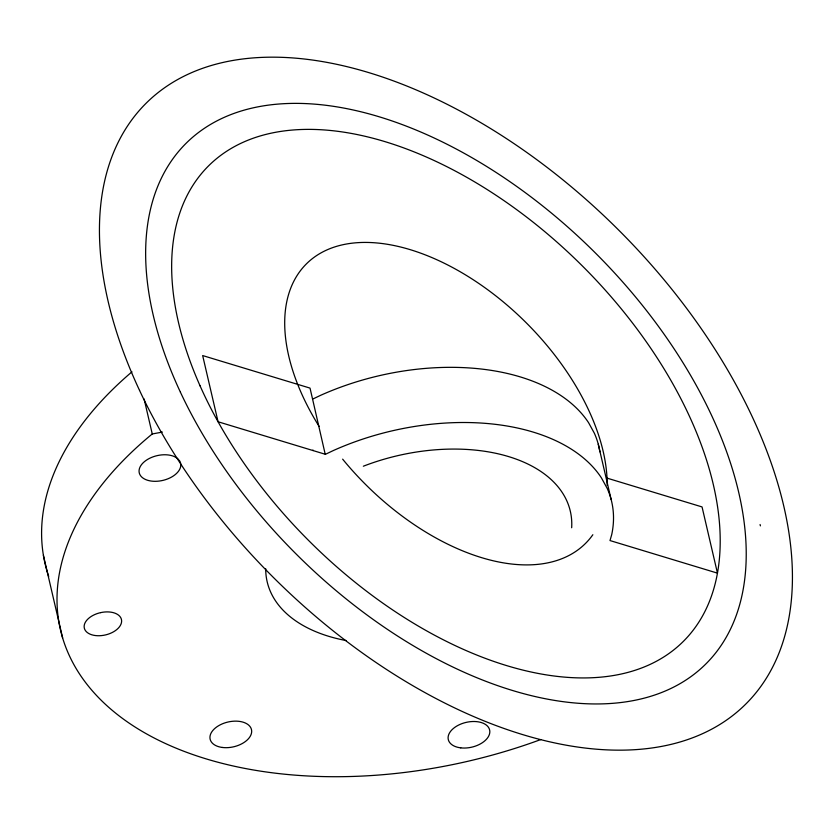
<?xml version="1.0" encoding="UTF-8"?>
<svg xmlns="http://www.w3.org/2000/svg" width="834" height="834" viewBox="0 0 834 834"><rect width="100%" height="100%" fill="white"/><g stroke="black" fill="none" stroke-linecap="round" stroke-linejoin="round"><path stroke-width="1.25" d="M607.152 478.653L607.027 478.122L702.051 506.926L717.459 573.135L609.998 540.557L611.697 534.688A198.065 118.647 -13.1 0 0 607.173 488.359L601.439 477.903A198.065 118.647 -13.1 0 0 333.631 450.412L325.416 454.311L325.01 453.362L312.583 399.142L320.788 395.243A198.065 118.647 -13.1 0 1 588.596 422.734L594.34 433.19A198.065 118.647 -13.1 0 1 599.854 451.809M540.755 739.56A367.846 220.343 -13.1 0 1 117.375 714.519A367.846 220.343 -13.1 0 1 152.257 433.961L162.38 432.085M325.416 454.311L218.07 421.764L202.662 355.565L310.019 388.102L312.583 399.142M760.087 524.513L760.399 525.868M598.259 444.209L611.103 499.378M312.969 450.047L313.094 450.568M144.115 398.986L152.257 433.961M43.41 555.371L62.644 638.02M592.849 534.73A197.522 113.966 45 0 1 342.638 459.148M319.151 426.455A197.522 113.966 45 0 1 393.773 245.467A197.522 113.966 45 0 1 607.183 485.367M48.716 576.419A367.846 220.343 -13.1 0 1 131.97 371.828M363.343 466.216A155.624 93.22 -13.1 0 1 571.665 527.755M346.193 640.564A155.624 93.22 -13.1 0 1 265.702 568.705M179.404 460.524A21.225 12.708 -13.1 0 1 157.23 481.249A21.225 12.708 -13.1 0 1 143.041 462.912A21.225 12.708 -13.1 0 1 178.768 459.711M100.653 612.625L99.236 612.969A19.046 11.405 -13.1 0 0 88.487 633.35A19.046 11.405 -13.1 0 0 120.294 625.563A19.046 11.405 -13.1 0 0 100.653 612.625M180.415 392.199A367.846 212.232 45 0 0 700.174 669.264A367.846 212.232 45 0 0 457.23 149.526A367.846 212.232 45 0 0 180.415 392.199M200.087 385.892A335.977 193.842 45 0 0 674.174 649.571A335.977 193.842 45 0 0 463.548 175.515A335.977 193.842 45 0 0 200.087 385.892M139.559 390.437A424.433 244.883 45 0 0 739.289 710.13A424.433 244.883 45 0 0 458.971 110.432A424.433 244.883 45 0 0 139.559 390.437M460.764 747.858A21.225 12.708 -13.1 0 0 489.683 730.198A21.225 12.708 -13.1 0 0 456.459 726.258A21.225 12.708 -13.1 0 0 460.764 747.858M222.24 747.452A21.225 12.708 -13.1 0 0 251.576 730.084A21.225 12.708 -13.1 0 0 218.623 725.705A21.225 12.708 -13.1 0 0 222.24 747.452"/></g></svg>
